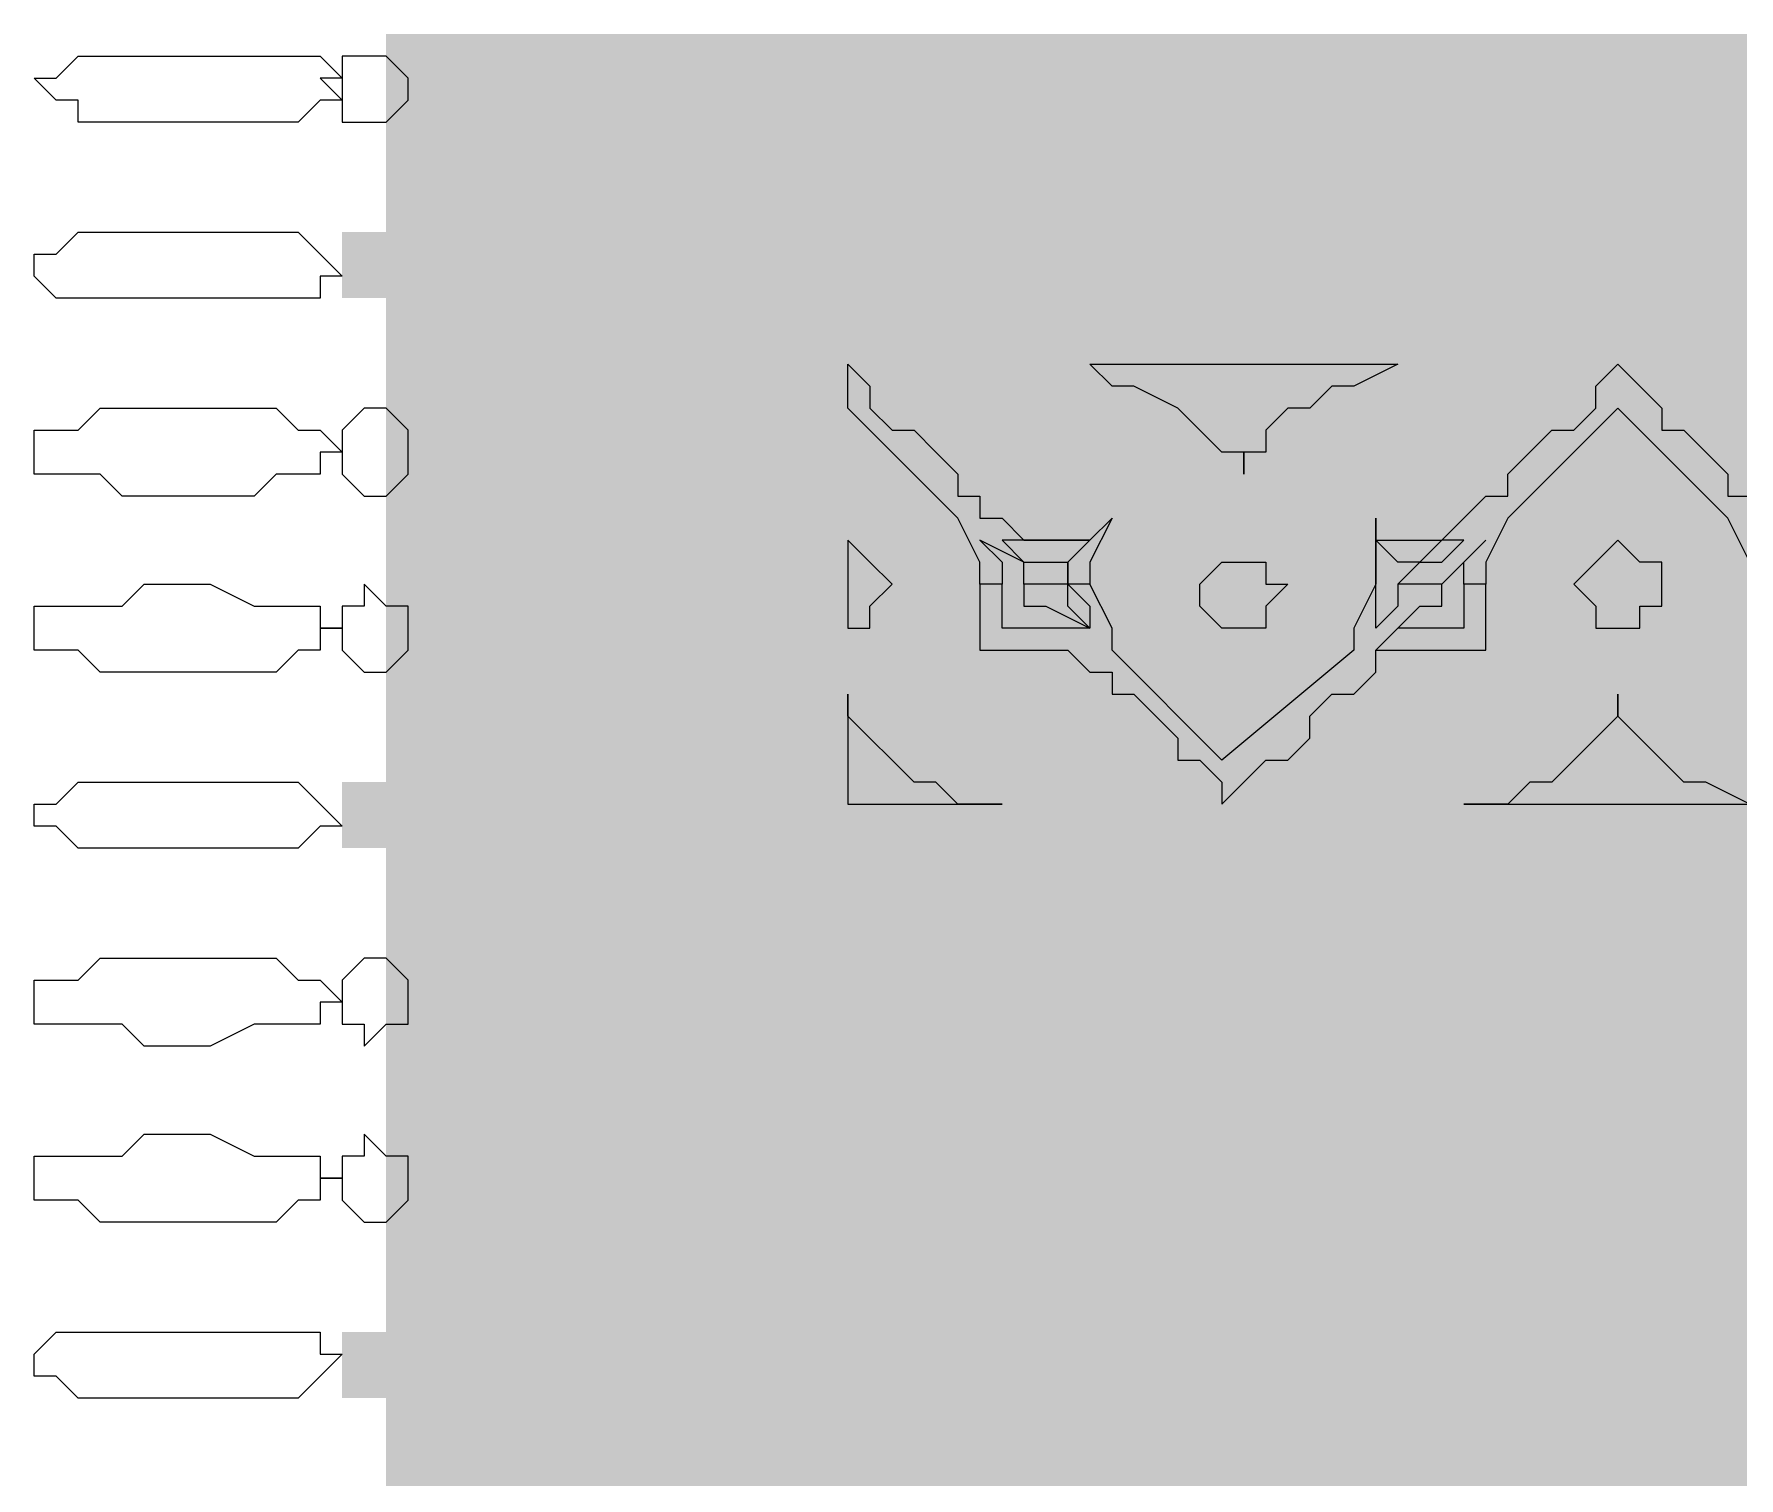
# Model space of a CAD drawing. Header units: inches. Extents: x 31 to 460, y 5 to 681.
# Drawn here: x 346.37 to 363.05, y 386.42 to 400.55 of the extents above; entities that cross this region are included whole.
import ezdxf

# ---------------------------------------------------------------- set-up
doc = ezdxf.new("R2010")
doc.units = ezdxf.units.IN
doc.header["$MEASUREMENT"] = 0

msp = doc.modelspace()

# ---------------------------------------------------------------- linework, layer by layer
at = {"color": 43, "linetype": 'Continuous', "lineweight": 13}
for p, q in [((346.583, 400.117), (346.798, 400.332)), ((346.798, 400.332), (346.798, 400.332)), ((346.798, 400.332), (347.229, 400.332)), ((347.229, 400.332), (347.444, 400.332)), ((347.444, 400.332), (347.659, 400.332)), ((347.659, 400.332), (347.874, 400.332)), ((347.874, 400.332), (348.305, 400.332)), ((348.305, 400.332), (348.52, 400.332)), ((348.52, 400.332), (348.735, 400.332)), ((348.735, 400.332), (348.95, 400.332)), ((348.95, 400.332), (349.165, 400.332)), ((349.165, 400.332), (349.381, 400.117)), ((349.596, 400.332), (349.381, 400.332)), ((349.381, 400.332), (349.381, 400.332)), ((349.381, 400.332), (349.381, 400.117)), ((349.811, 400.332), (349.596, 400.332)), ((350.026, 400.117), (349.811, 400.332)), ((349.811, 400.332), (349.811, 400.332)), ((346.583, 399.901), (346.368, 400.117)), ((346.368, 400.117), (346.583, 400.117)), ((346.583, 400.117), (346.583, 400.117)), ((349.381, 400.117), (349.165, 400.117)), ((349.165, 400.117), (349.381, 399.901)), ((349.381, 400.117), (349.381, 400.117)), ((349.381, 400.117), (349.381, 400.117)), ((349.381, 400.117), (349.381, 399.901)), ((350.026, 399.901), (350.026, 400.117)), ((350.026, 400.117), (350.026, 400.117)), ((346.798, 399.901), (346.583, 399.901)), ((346.583, 399.901), (346.583, 399.901)), ((346.798, 399.686), (346.798, 399.901)), ((349.165, 399.901), (348.95, 399.686)), ((349.381, 399.901), (349.165, 399.901)), ((349.381, 399.901), (349.381, 399.686)), ((349.381, 399.901), (349.381, 399.901)), ((349.811, 399.686), (350.026, 399.901)), ((347.229, 399.686), (346.798, 399.686)), ((347.444, 399.686), (347.229, 399.686)), ((347.659, 399.686), (347.444, 399.686)), ((347.874, 399.686), (347.659, 399.686)), ((348.305, 399.686), (347.874, 399.686)), ((348.52, 399.686), (348.305, 399.686)), ((348.735, 399.686), (348.52, 399.686)), ((348.95, 399.686), (348.735, 399.686)), ((349.381, 399.686), (349.381, 399.686)), ((349.381, 399.686), (349.596, 399.686)), ((349.596, 399.686), (349.811, 399.686)), ((349.811, 399.686), (349.811, 399.686)), ((346.583, 398.395), (346.798, 398.61)), ((346.798, 398.61), (347.014, 398.61)), ((347.014, 398.61), (347.229, 398.61)), ((347.229, 398.61), (347.444, 398.61)), ((347.444, 398.61), (347.874, 398.61)), ((347.874, 398.61), (348.09, 398.61)), ((348.09, 398.61), (348.52, 398.61)), ((348.52, 398.61), (348.735, 398.61)), ((348.735, 398.61), (348.95, 398.61)), ((348.95, 398.61), (349.165, 398.395)), ((346.368, 398.18), (346.368, 398.395)), ((346.368, 398.395), (346.368, 398.395)), ((346.368, 398.395), (346.583, 398.395)), ((349.165, 398.395), (349.165, 398.395)), ((349.165, 398.395), (349.165, 398.395)), ((349.165, 398.395), (349.381, 398.18)), ((346.583, 397.965), (346.368, 398.18)), ((346.368, 398.18), (346.368, 398.18)), ((346.368, 398.18), (346.368, 398.18)), ((349.381, 398.18), (349.165, 398.18)), ((349.165, 398.18), (349.165, 398.18)), ((349.165, 398.18), (349.165, 397.965)), ((346.798, 397.965), (346.583, 397.965)), ((347.014, 397.965), (346.798, 397.965)), ((347.229, 397.965), (347.014, 397.965)), ((347.444, 397.965), (347.229, 397.965)), ((347.874, 397.965), (347.444, 397.965)), ((348.09, 397.965), (347.874, 397.965)), ((348.52, 397.965), (348.09, 397.965)), ((348.735, 397.965), (348.52, 397.965)), ((348.95, 397.965), (348.735, 397.965)), ((349.165, 397.965), (348.95, 397.965)), ((354.33, 396.889), (354.33, 397.319)), ((354.33, 397.319), (354.545, 397.104)), ((356.913, 397.104), (356.697, 397.319)), ((356.697, 397.319), (359.71, 397.319)), ((359.71, 397.319), (359.28, 397.104)), ((361.647, 397.104), (361.862, 397.319)), ((361.862, 397.319), (362.077, 397.104)), ((354.545, 397.104), (354.545, 396.889)), ((357.128, 397.104), (356.913, 397.104)), ((357.558, 396.889), (357.128, 397.104)), ((359.065, 397.104), (358.849, 396.889)), ((359.28, 397.104), (359.065, 397.104)), ((361.647, 396.889), (361.647, 397.104)), ((362.077, 397.104), (362.293, 396.889)), ((346.798, 396.673), (347.014, 396.889)), ((347.014, 396.889), (347.229, 396.889)), ((347.229, 396.889), (347.444, 396.889)), ((347.444, 396.889), (347.874, 396.889)), ((347.874, 396.889), (348.09, 396.889)), ((348.09, 396.889), (348.52, 396.889)), ((348.52, 396.889), (348.735, 396.889)), ((348.735, 396.889), (348.95, 396.673)), ((349.596, 396.889), (349.381, 396.673)), ((349.811, 396.889), (349.596, 396.889)), ((349.596, 396.889), (349.596, 396.889)), ((350.026, 396.673), (349.811, 396.889)), ((355.406, 395.813), (354.33, 396.889)), ((354.545, 396.889), (354.761, 396.673)), ((357.773, 396.673), (357.558, 396.889)), ((357.558, 396.889), (357.558, 396.889)), ((358.634, 396.889), (358.419, 396.673)), ((358.849, 396.889), (358.634, 396.889)), ((361.862, 396.889), (360.786, 395.813)), ((361.432, 396.673), (361.647, 396.889)), ((362.938, 395.813), (361.862, 396.889)), ((362.293, 396.889), (362.293, 396.673)), ((346.368, 396.458), (346.368, 396.673)), ((346.368, 396.673), (346.368, 396.673)), ((346.368, 396.673), (346.583, 396.673)), ((346.583, 396.673), (346.798, 396.673)), ((348.95, 396.673), (349.165, 396.673)), ((349.165, 396.673), (349.165, 396.673)), ((349.165, 396.673), (349.165, 396.673)), ((349.165, 396.673), (349.381, 396.458)), ((349.381, 396.673), (349.381, 396.673)), ((349.381, 396.673), (349.381, 396.458)), ((350.026, 396.458), (350.026, 396.673)), ((350.026, 396.673), (350.026, 396.673)), ((354.761, 396.673), (354.976, 396.673)), ((354.976, 396.673), (355.191, 396.458)), ((357.989, 396.458), (357.773, 396.673)), ((358.419, 396.673), (358.419, 396.458)), ((361.001, 396.458), (361.217, 396.673)), ((361.217, 396.673), (361.432, 396.673)), ((362.293, 396.673), (362.508, 396.673)), ((362.508, 396.673), (362.723, 396.458)), ((346.368, 396.243), (346.368, 396.458)), ((346.368, 396.458), (346.368, 396.458)), ((349.381, 396.458), (349.165, 396.458)), ((349.165, 396.458), (349.165, 396.243)), ((349.381, 396.458), (349.381, 396.243)), ((350.026, 396.243), (350.026, 396.458)), ((355.191, 396.458), (355.406, 396.243)), ((358.204, 396.458), (357.989, 396.458)), ((358.419, 396.458), (358.204, 396.458)), ((358.204, 396.458), (358.204, 396.243)), ((358.204, 396.243), (358.204, 396.458)), ((360.786, 396.243), (361.001, 396.458)), ((362.723, 396.458), (362.938, 396.243)), ((346.583, 396.243), (346.368, 396.243)), ((346.798, 396.243), (346.583, 396.243)), ((347.014, 396.243), (346.798, 396.243)), ((347.229, 396.028), (347.014, 396.243)), ((348.735, 396.243), (348.52, 396.028)), ((348.95, 396.243), (348.735, 396.243)), ((349.165, 396.243), (348.95, 396.243)), ((349.165, 396.243), (349.165, 396.243)), ((349.381, 396.243), (349.381, 396.243)), ((349.381, 396.243), (349.596, 396.028)), ((349.811, 396.028), (350.026, 396.243)), ((350.026, 396.243), (350.026, 396.243)), ((355.406, 396.243), (355.406, 396.028)), ((360.786, 396.028), (360.786, 396.243)), ((362.938, 396.243), (362.938, 396.028)), ((347.444, 396.028), (347.229, 396.028)), ((347.874, 396.028), (347.444, 396.028)), ((348.09, 396.028), (347.874, 396.028)), ((348.52, 396.028), (348.09, 396.028)), ((349.596, 396.028), (349.811, 396.028)), ((349.596, 396.028), (349.596, 396.028)), ((355.406, 396.028), (355.621, 396.028)), ((355.621, 396.028), (355.621, 395.813)), ((360.356, 395.813), (360.571, 396.028)), ((360.571, 396.028), (360.786, 396.028)), ((362.938, 396.028), (363.153, 396.028)), ((355.621, 395.382), (355.406, 395.813)), ((355.621, 395.813), (355.837, 395.813)), ((355.837, 395.813), (356.052, 395.597)), ((356.697, 395.597), (356.913, 395.813)), ((356.913, 395.813), (356.697, 395.382)), ((359.495, 395.382), (359.495, 395.813)), ((359.495, 395.813), (359.495, 395.597)), ((360.141, 395.597), (360.356, 395.813)), ((360.356, 395.813), (360.356, 395.813)), ((360.786, 395.813), (360.571, 395.382)), ((363.153, 395.382), (362.938, 395.813)), ((354.545, 395.382), (354.33, 395.597)), ((354.33, 395.597), (354.33, 395.167)), ((356.052, 395.382), (355.621, 395.597)), ((355.621, 395.597), (355.837, 395.382)), ((356.052, 395.597), (355.837, 395.597)), ((355.837, 395.597), (355.837, 395.597)), ((355.837, 395.597), (356.052, 395.382)), ((356.052, 395.597), (356.267, 395.597)), ((356.267, 395.597), (356.052, 395.597)), ((356.052, 395.597), (356.052, 395.597)), ((356.267, 395.597), (356.267, 395.597)), ((356.267, 395.597), (356.482, 395.597)), ((356.482, 395.597), (356.267, 395.597)), ((356.267, 395.597), (356.267, 395.597)), ((356.482, 395.597), (356.697, 395.597)), ((356.482, 395.382), (356.697, 395.597)), ((356.697, 395.597), (356.482, 395.597)), ((356.482, 395.597), (356.482, 395.597)), ((359.495, 395.597), (359.71, 395.597)), ((359.71, 395.382), (359.495, 395.597)), ((359.495, 395.597), (359.495, 395.382)), ((359.71, 395.597), (359.925, 395.597)), ((359.925, 395.597), (359.925, 395.597)), ((359.925, 395.597), (360.141, 395.597)), ((360.141, 395.597), (359.925, 395.382)), ((360.571, 395.597), (360.141, 395.167)), ((360.141, 395.382), (360.356, 395.597)), ((360.356, 395.597), (360.141, 395.597)), ((360.141, 395.597), (360.141, 395.597)), ((360.356, 395.382), (360.571, 395.597)), ((360.356, 395.597), (360.356, 395.597)), ((361.862, 395.597), (361.647, 395.382)), ((362.077, 395.382), (361.862, 395.597)), ((354.761, 395.167), (354.545, 395.382)), ((354.545, 395.382), (354.545, 395.382)), ((354.545, 395.382), (354.545, 395.382)), ((355.621, 395.167), (355.621, 395.382)), ((355.837, 395.382), (355.837, 395.167)), ((356.052, 395.382), (356.267, 395.382)), ((356.052, 395.167), (356.052, 395.382)), ((356.267, 395.382), (356.267, 395.382)), ((356.267, 395.382), (356.267, 395.382)), ((356.267, 395.382), (356.482, 395.382)), ((356.482, 395.167), (356.482, 395.382)), ((356.482, 395.382), (356.482, 395.167)), ((356.697, 395.382), (356.697, 395.167)), ((357.773, 395.167), (357.989, 395.382)), ((357.989, 395.382), (357.989, 395.382)), ((357.989, 395.382), (358.204, 395.382)), ((358.204, 395.382), (358.419, 395.382)), ((358.419, 395.382), (358.419, 395.382)), ((358.419, 395.382), (358.419, 395.167)), ((359.495, 395.167), (359.495, 395.382)), ((359.495, 395.382), (359.495, 395.167)), ((359.71, 395.167), (359.925, 395.382)), ((359.925, 395.382), (359.71, 395.382)), ((359.71, 395.382), (359.71, 395.382)), ((359.925, 395.382), (359.925, 395.382)), ((359.925, 395.382), (359.925, 395.382)), ((359.925, 395.382), (360.141, 395.382)), ((359.925, 395.382), (359.925, 395.382)), ((360.141, 395.382), (360.141, 395.382)), ((360.356, 395.167), (360.356, 395.382)), ((360.571, 395.382), (360.571, 395.167)), ((361.647, 395.382), (361.432, 395.167)), ((361.647, 395.382), (361.647, 395.382)), ((361.647, 395.382), (361.647, 395.382)), ((362.293, 395.382), (362.077, 395.382)), ((362.077, 395.382), (362.077, 395.382)), ((362.293, 395.167), (362.293, 395.382)), ((347.229, 394.952), (347.444, 395.167)), ((347.444, 395.167), (347.874, 395.167)), ((347.874, 395.167), (348.09, 395.167)), ((348.09, 395.167), (348.52, 394.952)), ((349.811, 394.952), (349.596, 395.167)), ((349.596, 395.167), (349.596, 394.952)), ((354.33, 395.167), (354.33, 394.737)), ((354.33, 395.167), (354.33, 395.167)), ((354.545, 394.952), (354.761, 395.167)), ((355.621, 395.167), (355.621, 394.737)), ((355.837, 395.167), (355.621, 395.167)), ((355.621, 395.167), (355.621, 395.167)), ((355.837, 395.167), (355.621, 395.167)), ((355.837, 394.952), (355.837, 395.167)), ((355.837, 395.167), (355.837, 395.167)), ((356.482, 395.167), (356.052, 395.167)), ((356.052, 395.167), (356.052, 395.167)), ((356.052, 395.167), (356.052, 394.952)), ((356.482, 395.167), (356.052, 395.167)), ((356.052, 395.167), (356.052, 395.167)), ((356.697, 395.167), (356.482, 395.167)), ((356.482, 395.167), (356.697, 394.952)), ((356.482, 394.952), (356.482, 395.167)), ((356.482, 395.167), (356.482, 395.167)), ((356.697, 395.167), (356.482, 395.167)), ((356.482, 395.167), (356.482, 395.167)), ((356.482, 395.167), (356.482, 395.167)), ((356.482, 395.167), (356.482, 395.167)), ((356.913, 394.737), (356.697, 395.167)), ((356.697, 395.167), (356.697, 395.167)), ((357.773, 394.952), (357.773, 395.167)), ((357.773, 395.167), (357.773, 395.167)), ((358.634, 395.167), (358.419, 394.952)), ((358.419, 395.167), (358.634, 395.167)), ((359.495, 395.167), (359.28, 394.737)), ((359.495, 394.952), (359.495, 395.167)), ((359.495, 395.167), (359.495, 395.167)), ((359.495, 395.167), (359.495, 395.167)), ((359.495, 395.167), (359.495, 395.167)), ((359.495, 395.167), (359.495, 395.167)), ((360.141, 395.167), (359.71, 395.167)), ((359.71, 395.167), (359.71, 395.167)), ((359.71, 395.167), (359.71, 394.952)), ((360.141, 395.167), (359.71, 395.167)), ((359.71, 395.167), (359.71, 395.167)), ((359.71, 395.167), (359.71, 395.167)), ((360.141, 394.952), (360.141, 395.167)), ((360.141, 395.167), (360.141, 395.167)), ((360.141, 395.167), (360.141, 395.167)), ((360.141, 395.167), (360.141, 395.167)), ((360.571, 395.167), (360.356, 395.167)), ((360.356, 395.167), (360.356, 395.167)), ((360.356, 395.167), (360.356, 394.952)), ((360.571, 395.167), (360.356, 395.167)), ((360.571, 394.737), (360.571, 395.167)), ((360.571, 395.167), (360.571, 395.167)), ((361.432, 395.167), (361.647, 394.952)), ((362.293, 394.952), (362.293, 395.167)), ((346.368, 394.737), (346.368, 394.952)), ((346.368, 394.952), (346.583, 394.952)), ((346.583, 394.952), (346.798, 394.952)), ((346.798, 394.952), (347.014, 394.952)), ((347.014, 394.952), (347.229, 394.952)), ((348.52, 394.952), (348.735, 394.952)), ((348.735, 394.952), (348.95, 394.952)), ((348.95, 394.952), (349.165, 394.952)), ((349.165, 394.952), (349.165, 394.952)), ((349.165, 394.952), (349.165, 394.737)), ((349.596, 394.952), (349.381, 394.952)), ((349.381, 394.952), (349.381, 394.952)), ((349.381, 394.952), (349.381, 394.737)), ((350.026, 394.952), (349.811, 394.952)), ((350.026, 394.737), (350.026, 394.952)), ((350.026, 394.952), (350.026, 394.952)), ((354.545, 394.737), (354.545, 394.952)), ((354.545, 394.952), (354.545, 394.952)), ((355.837, 394.737), (355.837, 394.952)), ((356.052, 394.952), (356.052, 394.952)), ((356.052, 394.952), (356.052, 394.952)), ((356.052, 394.952), (356.267, 394.952)), ((356.267, 394.952), (356.267, 394.952)), ((356.267, 394.952), (356.267, 394.952)), ((356.267, 394.952), (356.697, 394.737)), ((356.697, 394.737), (356.482, 394.952)), ((356.697, 394.952), (356.697, 394.737)), ((357.989, 394.737), (357.773, 394.952)), ((358.419, 394.952), (358.419, 394.737)), ((359.495, 394.521), (359.925, 394.952)), ((359.71, 394.952), (359.495, 394.737)), ((359.495, 394.737), (359.495, 394.952)), ((359.925, 394.952), (359.925, 394.952)), ((359.925, 394.952), (359.925, 394.952)), ((359.925, 394.952), (360.141, 394.952)), ((360.141, 394.952), (360.141, 394.952)), ((360.141, 394.952), (360.141, 394.952)), ((360.356, 394.952), (360.356, 394.737)), ((361.647, 394.952), (361.647, 394.952)), ((361.647, 394.952), (361.647, 394.737)), ((362.077, 394.737), (362.077, 394.952)), ((362.077, 394.952), (362.293, 394.952)), ((346.368, 394.521), (346.368, 394.737)), ((346.368, 394.737), (346.368, 394.737)), ((346.368, 394.737), (346.368, 394.737)), ((349.165, 394.737), (349.381, 394.737)), ((349.381, 394.737), (349.165, 394.737)), ((349.165, 394.737), (349.165, 394.521)), ((349.381, 394.737), (349.381, 394.521)), ((350.026, 394.521), (350.026, 394.737)), ((354.33, 394.737), (354.545, 394.737)), ((355.621, 394.737), (355.621, 394.521)), ((356.052, 394.737), (355.837, 394.737)), ((355.837, 394.737), (355.837, 394.737)), ((356.267, 394.737), (356.052, 394.737)), ((356.052, 394.737), (356.052, 394.737)), ((356.482, 394.737), (356.267, 394.737)), ((356.267, 394.737), (356.267, 394.737)), ((356.697, 394.737), (356.482, 394.737)), ((356.482, 394.737), (356.482, 394.737)), ((356.913, 394.521), (356.913, 394.737)), ((358.204, 394.737), (357.989, 394.737)), ((357.989, 394.737), (357.989, 394.737)), ((358.419, 394.737), (358.204, 394.737)), ((358.419, 394.737), (358.419, 394.737)), ((359.28, 394.737), (359.28, 394.521)), ((359.71, 394.737), (359.495, 394.521)), ((359.925, 394.737), (359.71, 394.737)), ((359.71, 394.737), (359.71, 394.737)), ((360.141, 394.737), (359.925, 394.737)), ((360.356, 394.737), (360.141, 394.737)), ((360.141, 394.737), (360.141, 394.737)), ((360.141, 394.737), (360.141, 394.737)), ((360.356, 394.737), (360.356, 394.737)), ((360.571, 394.521), (360.571, 394.737)), ((361.647, 394.737), (361.862, 394.737)), ((361.862, 394.737), (362.077, 394.737)), ((346.583, 394.521), (346.368, 394.521)), ((346.798, 394.521), (346.583, 394.521)), ((347.014, 394.306), (346.798, 394.521)), ((348.95, 394.521), (348.735, 394.306)), ((349.165, 394.521), (348.95, 394.521)), ((349.165, 394.521), (349.165, 394.521)), ((349.381, 394.521), (349.381, 394.521)), ((349.381, 394.521), (349.596, 394.306)), ((349.811, 394.306), (350.026, 394.521)), ((350.026, 394.521), (350.026, 394.521)), ((355.621, 394.521), (355.837, 394.521)), ((355.837, 394.521), (355.837, 394.521)), ((355.837, 394.521), (356.052, 394.521)), ((356.052, 394.521), (356.267, 394.521)), ((356.267, 394.521), (356.482, 394.521)), ((356.482, 394.521), (356.482, 394.521)), ((356.482, 394.521), (356.697, 394.306)), ((357.989, 393.445), (356.913, 394.521)), ((359.28, 394.521), (357.989, 393.445)), ((359.495, 394.306), (359.495, 394.521)), ((359.495, 394.521), (359.71, 394.521)), ((359.71, 394.521), (359.71, 394.521)), ((359.71, 394.521), (359.925, 394.521)), ((359.925, 394.521), (360.141, 394.521)), ((360.141, 394.521), (360.141, 394.521)), ((360.141, 394.521), (360.356, 394.521)), ((360.356, 394.521), (360.571, 394.521)), ((347.229, 394.306), (347.014, 394.306)), ((347.444, 394.306), (347.229, 394.306)), ((347.874, 394.306), (347.444, 394.306)), ((348.09, 394.306), (347.874, 394.306)), ((348.52, 394.306), (348.09, 394.306)), ((348.735, 394.306), (348.52, 394.306)), ((349.596, 394.306), (349.811, 394.306)), ((349.596, 394.306), (349.596, 394.306)), ((356.697, 394.306), (356.913, 394.306)), ((356.913, 394.306), (356.913, 394.091)), ((359.28, 394.091), (359.495, 394.306)), ((354.33, 393.876), (354.33, 394.091)), ((354.33, 394.091), (354.33, 393.015)), ((356.913, 394.091), (357.128, 394.091)), ((357.128, 394.091), (357.343, 393.876)), ((358.849, 393.876), (359.065, 394.091)), ((359.065, 394.091), (359.28, 394.091)), ((361.862, 393.876), (361.862, 394.091)), ((361.862, 394.091), (361.862, 393.876)), ((354.545, 393.661), (354.33, 393.876)), ((357.343, 393.876), (357.558, 393.661)), ((358.849, 393.661), (358.849, 393.876)), ((361.862, 393.876), (361.647, 393.661)), ((362.077, 393.661), (361.862, 393.876)), ((354.761, 393.445), (354.545, 393.661)), ((354.545, 393.661), (354.545, 393.661)), ((357.558, 393.661), (357.558, 393.445)), ((358.634, 393.445), (358.849, 393.661)), ((361.647, 393.661), (361.432, 393.445)), ((361.647, 393.661), (361.647, 393.661)), ((362.293, 393.445), (362.077, 393.661)), ((362.077, 393.661), (362.077, 393.661)), ((354.976, 393.23), (354.761, 393.445)), ((357.558, 393.445), (357.773, 393.445)), ((357.773, 393.445), (357.989, 393.23)), ((358.204, 393.23), (358.419, 393.445)), ((358.419, 393.445), (358.634, 393.445)), ((361.432, 393.445), (361.217, 393.23)), ((362.508, 393.23), (362.293, 393.445)), ((346.583, 393.015), (346.798, 393.23)), ((346.798, 393.23), (347.014, 393.23)), ((347.014, 393.23), (347.229, 393.23)), ((347.229, 393.23), (347.444, 393.23)), ((347.444, 393.23), (347.874, 393.23)), ((347.874, 393.23), (348.09, 393.23)), ((348.09, 393.23), (348.52, 393.23)), ((348.52, 393.23), (348.735, 393.23)), ((348.735, 393.23), (348.95, 393.23)), ((348.95, 393.23), (349.165, 393.015)), ((355.191, 393.23), (354.976, 393.23)), ((355.406, 393.015), (355.191, 393.23)), ((357.989, 393.23), (357.989, 393.015)), ((357.989, 393.015), (358.204, 393.23)), ((361.001, 393.23), (360.786, 393.015)), ((361.217, 393.23), (361.001, 393.23)), ((362.723, 393.23), (362.508, 393.23)), ((363.153, 393.015), (362.723, 393.23)), ((346.368, 392.8), (346.368, 393.015)), ((346.368, 393.015), (346.368, 393.015)), ((346.368, 393.015), (346.583, 393.015)), ((349.165, 393.015), (349.165, 393.015)), ((349.165, 393.015), (349.165, 393.015)), ((349.165, 393.015), (349.381, 392.8)), ((354.33, 393.015), (355.837, 393.015)), ((355.837, 393.015), (355.406, 393.015)), ((360.786, 393.015), (360.356, 393.015)), ((360.356, 393.015), (363.369, 393.015)), ((346.583, 392.8), (346.368, 392.8)), ((346.368, 392.8), (346.368, 392.8)), ((346.368, 392.8), (346.368, 392.8)), ((346.798, 392.585), (346.583, 392.8)), ((349.165, 392.8), (348.95, 392.585)), ((349.381, 392.8), (349.165, 392.8)), ((349.165, 392.8), (349.165, 392.8)), ((349.165, 392.8), (349.165, 392.8)), ((347.014, 392.585), (346.798, 392.585)), ((347.229, 392.585), (347.014, 392.585)), ((347.444, 392.585), (347.229, 392.585)), ((347.874, 392.585), (347.444, 392.585)), ((348.09, 392.585), (347.874, 392.585)), ((348.52, 392.585), (348.09, 392.585)), ((348.735, 392.585), (348.52, 392.585)), ((348.95, 392.585), (348.735, 392.585)), ((346.798, 391.293), (347.014, 391.509)), ((347.014, 391.509), (347.229, 391.509)), ((347.229, 391.509), (347.444, 391.509)), ((347.444, 391.509), (347.874, 391.509)), ((347.874, 391.509), (348.09, 391.509)), ((348.09, 391.509), (348.52, 391.509)), ((348.52, 391.509), (348.735, 391.509)), ((348.735, 391.509), (348.95, 391.293)), ((349.596, 391.509), (349.381, 391.293)), ((349.811, 391.509), (349.596, 391.509)), ((349.596, 391.509), (349.596, 391.509)), ((350.026, 391.293), (349.811, 391.509)), ((346.368, 391.078), (346.368, 391.293)), ((346.368, 391.293), (346.368, 391.293)), ((346.368, 391.293), (346.583, 391.293)), ((346.583, 391.293), (346.798, 391.293)), ((348.95, 391.293), (349.165, 391.293)), ((349.165, 391.293), (349.165, 391.293)), ((349.165, 391.293), (349.165, 391.293)), ((349.165, 391.293), (349.381, 391.078)), ((349.381, 391.293), (349.381, 391.293)), ((349.381, 391.293), (349.381, 391.078)), ((350.026, 391.078), (350.026, 391.293)), ((350.026, 391.293), (350.026, 391.293)), ((346.368, 390.863), (346.368, 391.078)), ((346.368, 391.078), (346.368, 391.078)), ((349.381, 391.078), (349.165, 391.078)), ((349.165, 391.078), (349.165, 390.863)), ((349.381, 391.078), (349.381, 390.863)), ((350.026, 390.863), (350.026, 391.078)), ((346.583, 390.863), (346.368, 390.863)), ((346.798, 390.863), (346.583, 390.863)), ((347.014, 390.863), (346.798, 390.863)), ((347.229, 390.863), (347.014, 390.863)), ((347.444, 390.648), (347.229, 390.863)), ((348.52, 390.863), (348.09, 390.648)), ((348.735, 390.863), (348.52, 390.863)), ((348.95, 390.863), (348.735, 390.863)), ((349.165, 390.863), (348.95, 390.863)), ((349.165, 390.863), (349.165, 390.863)), ((349.381, 390.863), (349.381, 390.863)), ((349.381, 390.863), (349.596, 390.863)), ((349.596, 390.648), (349.811, 390.863)), ((349.596, 390.863), (349.596, 390.648)), ((349.811, 390.863), (350.026, 390.863)), ((350.026, 390.863), (350.026, 390.863)), ((347.874, 390.648), (347.444, 390.648)), ((348.09, 390.648), (347.874, 390.648)), ((347.229, 389.572), (347.444, 389.787)), ((347.444, 389.787), (347.874, 389.787)), ((347.874, 389.787), (348.09, 389.787)), ((348.09, 389.787), (348.52, 389.572)), ((349.811, 389.572), (349.596, 389.787)), ((349.596, 389.787), (349.596, 389.572)), ((346.368, 389.357), (346.368, 389.572)), ((346.368, 389.572), (346.583, 389.572)), ((346.583, 389.572), (346.798, 389.572)), ((346.798, 389.572), (347.014, 389.572)), ((347.014, 389.572), (347.229, 389.572)), ((348.52, 389.572), (348.735, 389.572)), ((348.735, 389.572), (348.95, 389.572)), ((348.95, 389.572), (349.165, 389.572)), ((349.165, 389.572), (349.165, 389.572)), ((349.165, 389.572), (349.165, 389.357)), ((349.596, 389.572), (349.381, 389.572)), ((349.381, 389.572), (349.381, 389.572)), ((349.381, 389.572), (349.381, 389.357)), ((350.026, 389.572), (349.811, 389.572)), ((350.026, 389.357), (350.026, 389.572)), ((350.026, 389.572), (350.026, 389.572)), ((346.368, 389.141), (346.368, 389.357)), ((346.368, 389.357), (346.368, 389.357)), ((346.368, 389.357), (346.368, 389.357)), ((349.165, 389.357), (349.381, 389.357)), ((349.381, 389.357), (349.165, 389.357)), ((349.165, 389.357), (349.165, 389.141)), ((349.381, 389.357), (349.381, 389.141)), ((350.026, 389.141), (350.026, 389.357)), ((346.583, 389.141), (346.368, 389.141)), ((346.798, 389.141), (346.583, 389.141)), ((347.014, 388.926), (346.798, 389.141)), ((348.95, 389.141), (348.735, 388.926)), ((349.165, 389.141), (348.95, 389.141)), ((349.165, 389.141), (349.165, 389.141)), ((349.381, 389.141), (349.381, 389.141)), ((349.381, 389.141), (349.596, 388.926)), ((349.811, 388.926), (350.026, 389.141)), ((350.026, 389.141), (350.026, 389.141)), ((347.229, 388.926), (347.014, 388.926)), ((347.444, 388.926), (347.229, 388.926)), ((347.874, 388.926), (347.444, 388.926)), ((348.09, 388.926), (347.874, 388.926)), ((348.52, 388.926), (348.09, 388.926)), ((348.735, 388.926), (348.52, 388.926)), ((349.596, 388.926), (349.811, 388.926)), ((349.596, 388.926), (349.596, 388.926)), ((346.368, 387.635), (346.583, 387.85)), ((346.583, 387.85), (346.798, 387.85)), ((346.798, 387.85), (347.014, 387.85)), ((347.014, 387.85), (347.229, 387.85)), ((347.229, 387.85), (347.444, 387.85)), ((347.444, 387.85), (347.874, 387.85)), ((347.874, 387.85), (348.09, 387.85)), ((348.09, 387.85), (348.52, 387.85)), ((348.52, 387.85), (348.735, 387.85)), ((348.735, 387.85), (348.95, 387.85)), ((348.95, 387.85), (349.165, 387.85)), ((349.165, 387.85), (349.165, 387.635)), ((346.368, 387.42), (346.368, 387.635)), ((346.368, 387.635), (346.368, 387.635)), ((346.368, 387.635), (346.368, 387.635)), ((349.165, 387.635), (349.165, 387.635)), ((349.165, 387.635), (349.381, 387.635)), ((349.381, 387.635), (349.165, 387.42)), ((346.583, 387.42), (346.368, 387.42)), ((346.368, 387.42), (346.368, 387.42)), ((346.798, 387.205), (346.583, 387.42)), ((349.165, 387.42), (348.95, 387.205)), ((349.165, 387.42), (349.165, 387.42)), ((349.165, 387.42), (349.165, 387.42)), ((347.014, 387.205), (346.798, 387.205)), ((347.229, 387.205), (347.014, 387.205)), ((347.444, 387.205), (347.229, 387.205)), ((347.874, 387.205), (347.444, 387.205)), ((348.09, 387.205), (347.874, 387.205)), ((348.52, 387.205), (348.09, 387.205)), ((348.735, 387.205), (348.52, 387.205)), ((348.95, 387.205), (348.735, 387.205))]:
    msp.add_line(p, q, dxfattribs=at)
for points in [[(349.811, 400.547), (350.672, 400.547), (349.811, 371.065), (350.672, 371.065)], [(349.596, 398.61), (349.381, 398.61), (349.381, 398.395)], [(349.596, 398.61), (349.381, 398.395), (349.381, 398.18)], [(350.026, 398.18), (349.596, 398.61), (349.381, 398.18)], [(350.026, 398.395), (349.811, 398.61), (349.596, 398.61)], [(350.026, 398.18), (350.026, 398.395), (349.596, 398.61)], [(350.026, 398.18), (349.596, 398.61), (349.596, 398.61)], [(350.026, 398.395), (350.026, 398.61), (349.811, 398.61)], [(349.381, 398.18), (349.381, 397.965), (349.596, 397.965)], [(350.026, 398.18), (349.381, 398.18), (349.381, 398.18)], [(350.026, 398.18), (349.381, 398.18), (349.596, 397.965)], [(349.596, 397.965), (349.811, 397.965), (350.026, 398.18)], [(350.026, 398.18), (349.596, 397.965), (349.596, 397.965)], [(349.596, 397.965), (350.026, 398.18), (350.026, 398.18)], [(349.811, 397.965), (350.026, 397.965), (350.026, 398.18)], [(349.596, 393.23), (349.381, 393.23), (349.381, 393.015)], [(349.596, 393.23), (349.381, 393.015), (349.381, 392.8)], [(350.026, 392.8), (349.596, 393.23), (349.381, 392.8)], [(350.026, 392.8), (349.811, 393.23), (349.596, 393.23)], [(350.026, 392.8), (349.596, 393.23), (349.596, 393.23)], [(350.026, 393.015), (350.026, 393.23), (349.811, 393.23)], [(350.026, 392.8), (350.026, 393.015), (349.811, 393.23)], [(349.381, 392.8), (349.381, 392.585), (349.596, 392.585)], [(350.026, 392.8), (349.381, 392.8), (349.381, 392.8)], [(350.026, 392.8), (349.381, 392.8), (349.596, 392.585)], [(349.596, 392.585), (349.811, 392.585), (350.026, 392.8)], [(350.026, 392.8), (349.596, 392.585), (349.596, 392.585)], [(349.596, 392.585), (350.026, 392.8), (350.026, 392.8)], [(349.811, 392.585), (350.026, 392.585), (350.026, 392.8)], [(349.596, 387.85), (349.381, 387.85), (349.381, 387.635)], [(349.596, 387.205), (349.596, 387.85), (349.381, 387.635)], [(350.026, 387.635), (349.811, 387.85), (349.596, 387.85)], [(349.596, 387.205), (350.026, 387.635), (349.596, 387.85)], [(349.596, 387.205), (349.596, 387.85), (349.596, 387.85)], [(350.026, 387.635), (350.026, 387.85), (349.811, 387.85)], [(349.381, 387.635), (349.381, 387.42), (349.596, 387.205)], [(349.596, 387.205), (349.381, 387.635), (349.381, 387.635)], [(349.596, 387.205), (349.381, 387.635), (349.596, 387.205)], [(349.596, 387.205), (350.026, 387.42), (350.026, 387.635)], [(349.596, 387.205), (350.026, 387.635), (350.026, 387.635)], [(349.381, 387.42), (349.381, 387.205), (349.596, 387.205)], [(349.596, 387.205), (349.811, 387.205), (350.026, 387.42)], [(349.811, 387.205), (350.026, 387.205), (350.026, 387.42)]]:
    msp.add_solid(points, dxfattribs=at)
at = {"color": 13, "linetype": 'Continuous', "lineweight": 13}
msp.add_solid([(410.712, 400.547), (350.672, 400.547), (410.712, 371.065), (350.672, 371.065)], dxfattribs=at)
at = {"color": 23, "linetype": 'Continuous', "lineweight": 13}
for points in [[(351.963, 399.041), (351.963, 385.914), (352.393, 398.395)], [(351.963, 399.041), (352.393, 398.395), (408.991, 398.395)], [(408.991, 398.395), (409.421, 399.041), (351.963, 399.041)], [(351.963, 385.914), (352.393, 385.914), (352.393, 398.395)]]:
    msp.add_solid(points, dxfattribs=at)

doc.saveas('drawing.dxf')
